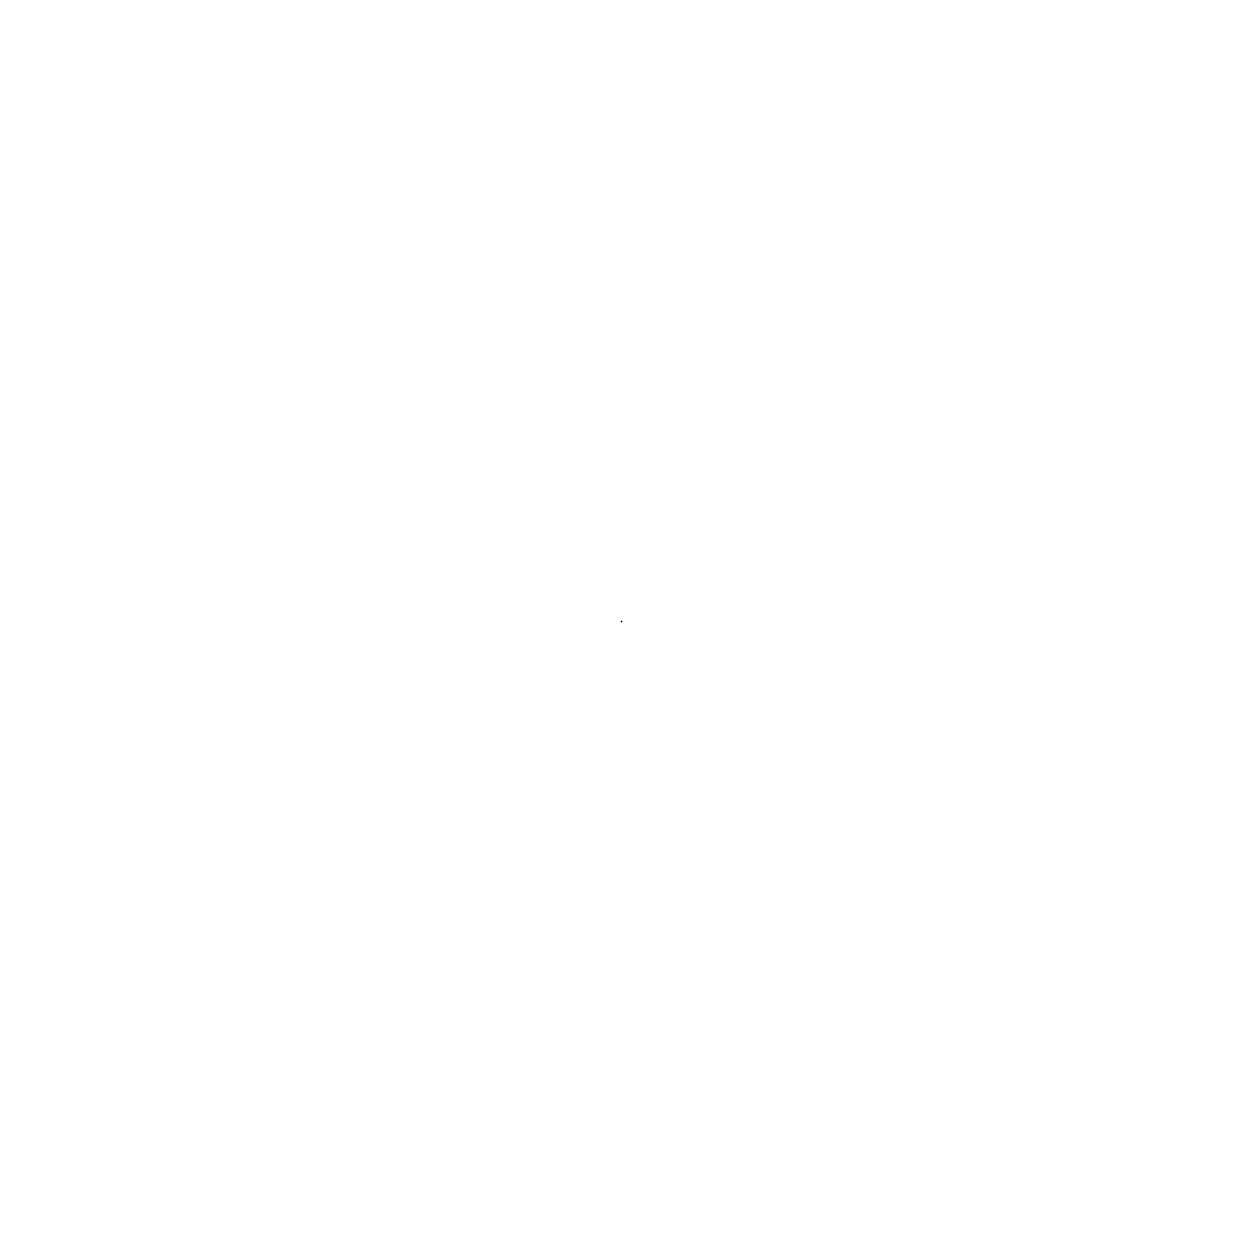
# Model space of a CAD drawing. Header units: metres. Extents: x 0 to 0, y 0 to 0.
import ezdxf

# ---------------------------------------------------------------- set-up
doc = ezdxf.new("R2010")
doc.units = ezdxf.units.M

msp = doc.modelspace()

# ---------------------------------------------------------------- linework, layer by layer
msp.add_point((0, 0, 1.5))

doc.saveas('drawing.dxf')
